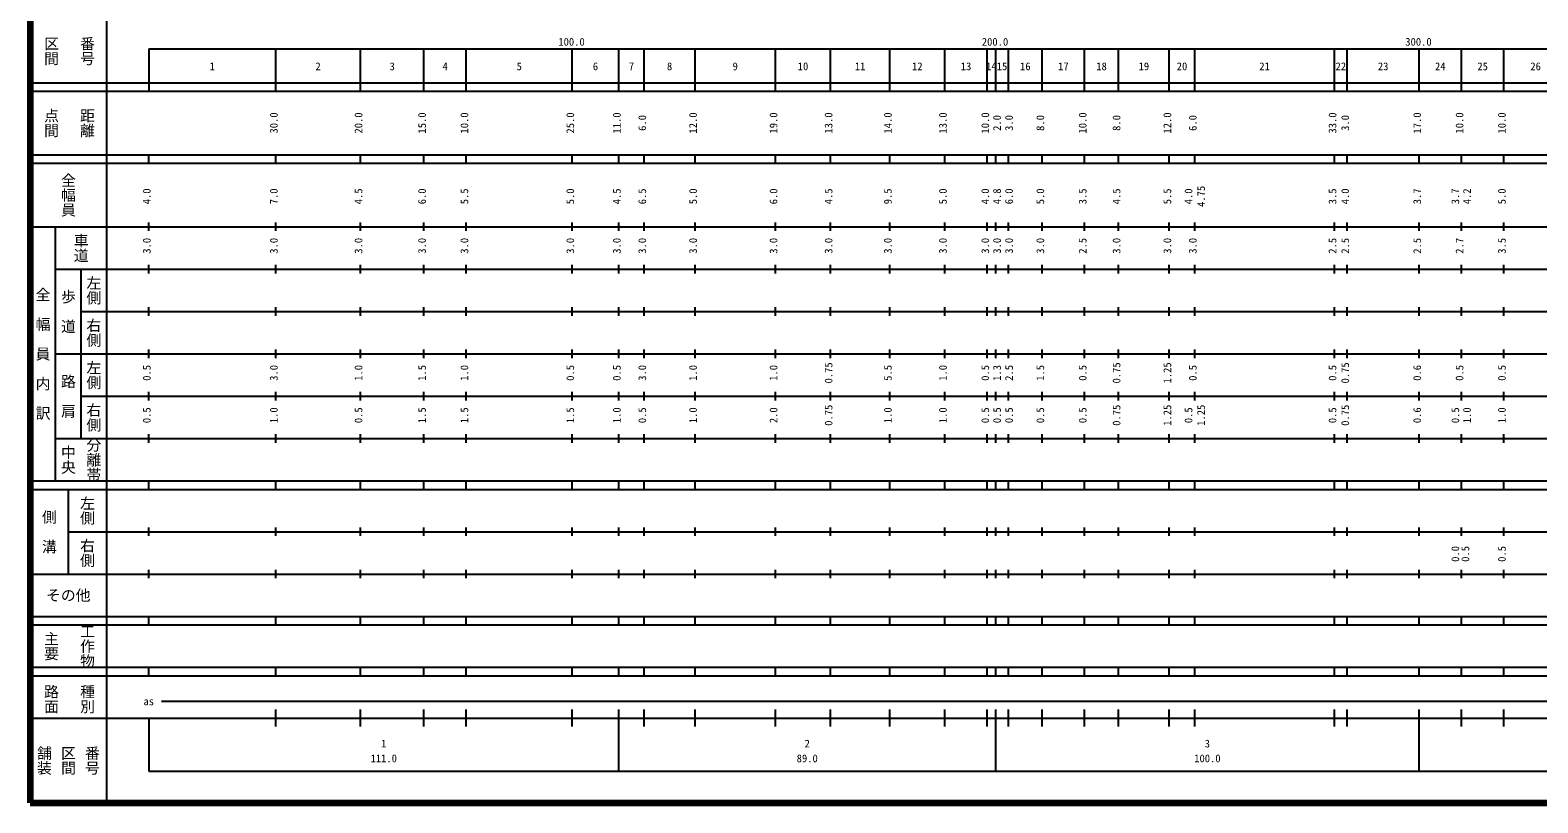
# Model space of a CAD drawing. Units: millimetres on the paper, enlarged 1000 times. Extents: x 40000 to 680000, y 20000 to 380000.
# Drawn here: x 40000 to 396031, y 20000 to 202409 of the extents above; entities that cross this region are included whole.
import ezdxf
from ezdxf.enums import TextEntityAlignment as Align

# ---------------------------------------------------------------- set-up
doc = ezdxf.new("R2010")
doc.units = ezdxf.units.MM
doc.header["$LTSCALE"] = 1000
doc.layers.add('M-TTL', color=2, linetype='Continuous', lineweight=140)
doc.layers.add('M-TTL-BAND', color=7, linetype='Continuous', lineweight=25)
doc.styles.add('@ＭＳ ゴシック', font='')
doc.styles.add('ＭＳ ゴシック', font='')
doc.styles.get('@ＭＳ ゴシック').set_extended_font_data('@MS Gothic')
doc.styles.get('ＭＳ ゴシック').set_extended_font_data('MS Gothic')

msp = doc.modelspace()

# ---------------------------------------------------------------- linework, layer by layer
at = {"layer": 'M-TTL'}
for p, q in [((40000, 380000), (40000, 20000)), ((40000, 20000), (680000, 20000))]:
    msp.add_line(p, q, dxfattribs=at)
at = {"layer": 'M-TTL-BAND'}
for p, q in [((58000, 370000), (58000, 20000)), ((68000, 198000), (579000, 198000)), ((68000, 198000), (68000, 188000)), ((98000, 188000), (98000, 198000)), ((118000, 188000), (118000, 198000)), ((133000, 188000), (133000, 198000)), ((143000, 188000), (143000, 198000)), ((168000, 188000), (168000, 198000)), ((179000, 188000), (179000, 198000)), ((185000, 188000), (185000, 198000)), ((197000, 188000), (197000, 198000)), ((216000, 188000), (216000, 198000)), ((229000, 188000), (229000, 198000)), ((243000, 188000), (243000, 198000)), ((256000, 188000), (256000, 198000)), ((266000, 188000), (266000, 198000)), ((268000, 188000), (268000, 198000)), ((271000, 188000), (271000, 198000)), ((279000, 188000), (279000, 198000)), ((289000, 188000), (289000, 198000)), ((297000, 188000), (297000, 198000)), ((309000, 188000), (309000, 198000)), ((315000, 188000), (315000, 198000)), ((348000, 188000), (348000, 198000)), ((351000, 188000), (351000, 198000)), ((368000, 188000), (368000, 198000)), ((378000, 188000), (378000, 198000)), ((388000, 188000), (388000, 198000)), ((40000, 190000), (579000, 190000)), ((40000, 188000), (579000, 188000)), ((40000, 173000), (579000, 173000)), ((40000, 171000), (579000, 171000)), ((68000, 171000), (68000, 173000)), ((98000, 171000), (98000, 173000)), ((118000, 171000), (118000, 173000)), ((133000, 171000), (133000, 173000)), ((143000, 171000), (143000, 173000)), ((168000, 171000), (168000, 173000)), ((179000, 171000), (179000, 173000)), ((185000, 171000), (185000, 173000)), ((197000, 171000), (197000, 173000)), ((216000, 171000), (216000, 173000)), ((229000, 171000), (229000, 173000)), ((243000, 171000), (243000, 173000)), ((256000, 171000), (256000, 173000)), ((266000, 171000), (266000, 173000)), ((268000, 171000), (268000, 173000)), ((271000, 171000), (271000, 173000)), ((279000, 171000), (279000, 173000)), ((289000, 171000), (289000, 173000)), ((297000, 171000), (297000, 173000)), ((309000, 171000), (309000, 173000)), ((315000, 171000), (315000, 173000)), ((348000, 171000), (348000, 173000)), ((351000, 171000), (351000, 173000)), ((368000, 171000), (368000, 173000)), ((378000, 171000), (378000, 173000)), ((388000, 171000), (388000, 173000)), ((68000, 155000), (68000, 157000)), ((98000, 155000), (98000, 157000)), ((118000, 155000), (118000, 157000)), ((133000, 155000), (133000, 157000)), ((143000, 155000), (143000, 157000)), ((168000, 155000), (168000, 157000)), ((179000, 155000), (179000, 157000)), ((185000, 155000), (185000, 157000)), ((197000, 155000), (197000, 157000)), ((216000, 155000), (216000, 157000)), ((229000, 155000), (229000, 157000)), ((243000, 155000), (243000, 157000)), ((256000, 155000), (256000, 157000)), ((266000, 155000), (266000, 157000)), ((268000, 155000), (268000, 157000)), ((271000, 155000), (271000, 157000)), ((279000, 155000), (279000, 157000)), ((289000, 155000), (289000, 157000)), ((297000, 155000), (297000, 157000)), ((309000, 155000), (309000, 157000)), ((315000, 155000), (315000, 157000)), ((348000, 155000), (348000, 157000)), ((351000, 155000), (351000, 157000)), ((368000, 155000), (368000, 157000)), ((378000, 155000), (378000, 157000)), ((388000, 155000), (388000, 157000)), ((40000, 156000), (579000, 156000)), ((46000, 96000), (46000, 156000)), ((46000, 146000), (579000, 146000)), ((52000, 146000), (52000, 106000)), ((68000, 145000), (68000, 147000)), ((98000, 145000), (98000, 147000)), ((118000, 145000), (118000, 147000)), ((133000, 145000), (133000, 147000)), ((143000, 145000), (143000, 147000)), ((168000, 145000), (168000, 147000)), ((179000, 145000), (179000, 147000)), ((185000, 145000), (185000, 147000)), ((197000, 145000), (197000, 147000)), ((216000, 145000), (216000, 147000)), ((229000, 145000), (229000, 147000)), ((243000, 145000), (243000, 147000)), ((256000, 145000), (256000, 147000)), ((266000, 145000), (266000, 147000)), ((268000, 145000), (268000, 147000)), ((271000, 145000), (271000, 147000)), ((279000, 145000), (279000, 147000)), ((289000, 145000), (289000, 147000)), ((297000, 145000), (297000, 147000)), ((309000, 145000), (309000, 147000)), ((315000, 145000), (315000, 147000)), ((348000, 145000), (348000, 147000)), ((351000, 145000), (351000, 147000)), ((368000, 145000), (368000, 147000)), ((378000, 145000), (378000, 147000)), ((388000, 145000), (388000, 147000)), ((52000, 136000), (579000, 136000)), ((68000, 135000), (68000, 137000)), ((98000, 135000), (98000, 137000)), ((118000, 135000), (118000, 137000)), ((133000, 135000), (133000, 137000)), ((143000, 135000), (143000, 137000)), ((168000, 135000), (168000, 137000)), ((179000, 135000), (179000, 137000)), ((185000, 135000), (185000, 137000)), ((197000, 135000), (197000, 137000)), ((216000, 135000), (216000, 137000)), ((229000, 135000), (229000, 137000)), ((243000, 135000), (243000, 137000)), ((256000, 135000), (256000, 137000)), ((266000, 135000), (266000, 137000)), ((268000, 135000), (268000, 137000)), ((271000, 135000), (271000, 137000)), ((279000, 135000), (279000, 137000)), ((289000, 135000), (289000, 137000)), ((297000, 135000), (297000, 137000)), ((309000, 135000), (309000, 137000)), ((315000, 135000), (315000, 137000)), ((348000, 135000), (348000, 137000)), ((351000, 135000), (351000, 137000)), ((368000, 135000), (368000, 137000)), ((378000, 135000), (378000, 137000)), ((388000, 135000), (388000, 137000)), ((46000, 126000), (579000, 126000)), ((68000, 125000), (68000, 127000)), ((98000, 125000), (98000, 127000)), ((118000, 125000), (118000, 127000)), ((133000, 125000), (133000, 127000)), ((143000, 125000), (143000, 127000)), ((168000, 125000), (168000, 127000)), ((179000, 125000), (179000, 127000)), ((185000, 125000), (185000, 127000)), ((197000, 125000), (197000, 127000)), ((216000, 125000), (216000, 127000)), ((229000, 125000), (229000, 127000)), ((243000, 125000), (243000, 127000)), ((256000, 125000), (256000, 127000)), ((266000, 125000), (266000, 127000)), ((268000, 125000), (268000, 127000)), ((271000, 125000), (271000, 127000)), ((279000, 125000), (279000, 127000)), ((289000, 125000), (289000, 127000)), ((297000, 125000), (297000, 127000)), ((309000, 125000), (309000, 127000)), ((315000, 125000), (315000, 127000)), ((348000, 125000), (348000, 127000)), ((351000, 125000), (351000, 127000)), ((368000, 125000), (368000, 127000)), ((378000, 125000), (378000, 127000)), ((388000, 125000), (388000, 127000)), ((52000, 116000), (579000, 116000)), ((68000, 115000), (68000, 117000)), ((98000, 115000), (98000, 117000)), ((118000, 115000), (118000, 117000)), ((133000, 115000), (133000, 117000)), ((143000, 115000), (143000, 117000)), ((168000, 115000), (168000, 117000)), ((179000, 115000), (179000, 117000)), ((185000, 115000), (185000, 117000)), ((197000, 115000), (197000, 117000)), ((216000, 115000), (216000, 117000)), ((229000, 115000), (229000, 117000)), ((243000, 115000), (243000, 117000)), ((256000, 115000), (256000, 117000)), ((266000, 115000), (266000, 117000)), ((268000, 115000), (268000, 117000)), ((271000, 115000), (271000, 117000)), ((279000, 115000), (279000, 117000)), ((289000, 115000), (289000, 117000)), ((297000, 115000), (297000, 117000)), ((309000, 115000), (309000, 117000)), ((315000, 115000), (315000, 117000)), ((348000, 115000), (348000, 117000)), ((351000, 115000), (351000, 117000)), ((368000, 115000), (368000, 117000)), ((378000, 115000), (378000, 117000)), ((388000, 115000), (388000, 117000)), ((68000, 105000), (68000, 107000)), ((98000, 105000), (98000, 107000)), ((118000, 105000), (118000, 107000)), ((133000, 105000), (133000, 107000)), ((143000, 105000), (143000, 107000)), ((168000, 105000), (168000, 107000)), ((179000, 105000), (179000, 107000)), ((185000, 105000), (185000, 107000)), ((197000, 105000), (197000, 107000)), ((216000, 105000), (216000, 107000)), ((229000, 105000), (229000, 107000)), ((243000, 105000), (243000, 107000)), ((256000, 105000), (256000, 107000)), ((266000, 105000), (266000, 107000)), ((268000, 105000), (268000, 107000)), ((271000, 105000), (271000, 107000)), ((279000, 105000), (279000, 107000)), ((289000, 105000), (289000, 107000)), ((297000, 105000), (297000, 107000)), ((309000, 105000), (309000, 107000)), ((315000, 105000), (315000, 107000)), ((348000, 105000), (348000, 107000)), ((351000, 105000), (351000, 107000)), ((368000, 105000), (368000, 107000)), ((378000, 105000), (378000, 107000)), ((388000, 105000), (388000, 107000)), ((46000, 106000), (579000, 106000)), ((40000, 96000), (579000, 96000)), ((40000, 94000), (579000, 94000)), ((49000, 94000), (49000, 74000)), ((68000, 94000), (68000, 96000)), ((98000, 94000), (98000, 96000)), ((118000, 94000), (118000, 96000)), ((133000, 94000), (133000, 96000)), ((143000, 94000), (143000, 96000)), ((168000, 94000), (168000, 96000)), ((179000, 94000), (179000, 96000)), ((185000, 94000), (185000, 96000)), ((197000, 94000), (197000, 96000)), ((216000, 94000), (216000, 96000)), ((229000, 94000), (229000, 96000)), ((243000, 94000), (243000, 96000)), ((256000, 94000), (256000, 96000)), ((266000, 94000), (266000, 96000)), ((268000, 94000), (268000, 96000)), ((271000, 94000), (271000, 96000)), ((279000, 94000), (279000, 96000)), ((289000, 94000), (289000, 96000)), ((297000, 94000), (297000, 96000)), ((309000, 94000), (309000, 96000)), ((315000, 94000), (315000, 96000)), ((348000, 94000), (348000, 96000)), ((351000, 94000), (351000, 96000)), ((368000, 94000), (368000, 96000)), ((378000, 94000), (378000, 96000)), ((388000, 94000), (388000, 96000)), ((49000, 84000), (579000, 84000)), ((68000, 83000), (68000, 85000)), ((98000, 83000), (98000, 85000)), ((118000, 83000), (118000, 85000)), ((133000, 83000), (133000, 85000)), ((143000, 83000), (143000, 85000)), ((168000, 83000), (168000, 85000)), ((179000, 83000), (179000, 85000)), ((185000, 83000), (185000, 85000)), ((197000, 83000), (197000, 85000)), ((216000, 83000), (216000, 85000)), ((229000, 83000), (229000, 85000)), ((243000, 83000), (243000, 85000)), ((256000, 83000), (256000, 85000)), ((266000, 83000), (266000, 85000)), ((268000, 83000), (268000, 85000)), ((271000, 83000), (271000, 85000)), ((279000, 83000), (279000, 85000)), ((289000, 83000), (289000, 85000)), ((297000, 83000), (297000, 85000)), ((309000, 83000), (309000, 85000)), ((315000, 83000), (315000, 85000)), ((348000, 83000), (348000, 85000)), ((351000, 83000), (351000, 85000)), ((368000, 83000), (368000, 85000)), ((378000, 83000), (378000, 85000)), ((388000, 83000), (388000, 85000)), ((68000, 73000), (68000, 75000)), ((98000, 73000), (98000, 75000)), ((118000, 73000), (118000, 75000)), ((133000, 73000), (133000, 75000)), ((143000, 73000), (143000, 75000)), ((168000, 73000), (168000, 75000)), ((179000, 73000), (179000, 75000)), ((185000, 73000), (185000, 75000)), ((197000, 73000), (197000, 75000)), ((216000, 73000), (216000, 75000)), ((229000, 73000), (229000, 75000)), ((243000, 73000), (243000, 75000)), ((256000, 73000), (256000, 75000)), ((266000, 73000), (266000, 75000)), ((268000, 73000), (268000, 75000)), ((271000, 73000), (271000, 75000)), ((279000, 73000), (279000, 75000)), ((289000, 73000), (289000, 75000)), ((297000, 73000), (297000, 75000)), ((309000, 73000), (309000, 75000)), ((315000, 73000), (315000, 75000)), ((348000, 73000), (348000, 75000)), ((351000, 73000), (351000, 75000)), ((368000, 73000), (368000, 75000)), ((378000, 73000), (378000, 75000)), ((388000, 73000), (388000, 75000)), ((40000, 74000), (579000, 74000)), ((40000, 64000), (579000, 64000)), ((40000, 62000), (579000, 62000)), ((68000, 62000), (68000, 64000)), ((98000, 62000), (98000, 64000)), ((118000, 62000), (118000, 64000)), ((133000, 62000), (133000, 64000)), ((143000, 62000), (143000, 64000)), ((168000, 62000), (168000, 64000)), ((179000, 62000), (179000, 64000)), ((185000, 62000), (185000, 64000)), ((197000, 62000), (197000, 64000)), ((216000, 62000), (216000, 64000)), ((229000, 62000), (229000, 64000)), ((243000, 62000), (243000, 64000)), ((256000, 62000), (256000, 64000)), ((266000, 62000), (266000, 64000)), ((268000, 62000), (268000, 64000)), ((271000, 62000), (271000, 64000)), ((279000, 62000), (279000, 64000)), ((289000, 62000), (289000, 64000)), ((297000, 62000), (297000, 64000)), ((309000, 62000), (309000, 64000)), ((315000, 62000), (315000, 64000)), ((348000, 62000), (348000, 64000)), ((351000, 62000), (351000, 64000)), ((368000, 62000), (368000, 64000)), ((378000, 62000), (378000, 64000)), ((388000, 62000), (388000, 64000)), ((40000, 52000), (579000, 52000)), ((40000, 50000), (579000, 50000)), ((68000, 50000), (68000, 52000)), ((98000, 50000), (98000, 52000)), ((118000, 50000), (118000, 52000)), ((133000, 50000), (133000, 52000)), ((143000, 50000), (143000, 52000)), ((168000, 50000), (168000, 52000)), ((179000, 50000), (179000, 52000)), ((185000, 50000), (185000, 52000)), ((197000, 50000), (197000, 52000)), ((216000, 50000), (216000, 52000)), ((229000, 50000), (229000, 52000)), ((243000, 50000), (243000, 52000)), ((256000, 50000), (256000, 52000)), ((266000, 50000), (266000, 52000)), ((268000, 50000), (268000, 52000)), ((271000, 50000), (271000, 52000)), ((279000, 50000), (279000, 52000)), ((289000, 50000), (289000, 52000)), ((297000, 50000), (297000, 52000)), ((309000, 50000), (309000, 52000)), ((315000, 50000), (315000, 52000)), ((348000, 50000), (348000, 52000)), ((351000, 50000), (351000, 52000)), ((368000, 50000), (368000, 52000)), ((378000, 50000), (378000, 52000)), ((388000, 50000), (388000, 52000)), ((71000, 44000), (565000, 44000)), ((40000, 40000), (579000, 40000)), ((68000, 40000), (68000, 27500)), ((98000, 38000), (98000, 42000)), ((118000, 38000), (118000, 42000)), ((133000, 38000), (133000, 42000)), ((143000, 38000), (143000, 42000)), ((168000, 38000), (168000, 42000)), ((179000, 27500), (179000, 42000)), ((185000, 38000), (185000, 42000)), ((197000, 38000), (197000, 42000)), ((216000, 38000), (216000, 42000)), ((229000, 38000), (229000, 42000)), ((243000, 38000), (243000, 42000)), ((256000, 38000), (256000, 42000)), ((266000, 38000), (266000, 42000)), ((268000, 27500), (268000, 42000)), ((271000, 38000), (271000, 42000)), ((279000, 38000), (279000, 42000)), ((289000, 38000), (289000, 42000)), ((297000, 38000), (297000, 42000)), ((309000, 38000), (309000, 42000)), ((315000, 38000), (315000, 42000)), ((348000, 38000), (348000, 42000)), ((351000, 38000), (351000, 42000)), ((368000, 27500), (368000, 42000)), ((378000, 38000), (378000, 42000)), ((388000, 38000), (388000, 42000)), ((68000, 27500), (579000, 27500))]:
    msp.add_line(p, q, dxfattribs=at)

# ---------------------------------------------------------------- texts
at = {"layer": 'M-TTL-BAND', "style": '@ＭＳ ゴシック'}
for s, p in [('区間', (45000, 197500)), ('番号', (53500, 197500)), ('点間', (45000, 180500)), ('距離', (53500, 180500)), ('全幅員', (49000, 163500)), ('車道', (52000, 151000)), ('左側', (55000, 141000)), ('全\u3000幅\u3000員\u3000内\u3000訳', (43000, 126000)), ('歩\u3000道', (49000, 136000)), ('右側', (55000, 131000)), ('路\u3000肩', (49000, 116000)), ('左側', (55000, 121000)), ('右側', (55000, 111000)), ('中央', (49000, 101000)), ('分離帯', (55000, 101000)), ('側\u3000溝', (44500, 84000)), ('左側', (53500, 89000)), ('右側', (53500, 79000)), ('工作物', (53500, 57000)), ('主要', (45000, 57000)), ('路面', (45000, 44500)), ('種別', (53500, 44500)), ('舗装', (43333, 30000)), ('区間', (49000, 30000)), ('番号', (54667, 30000))]:
    msp.add_text(s, height=2566, rotation=270, dxfattribs=at).set_placement(p, align=Align.MIDDLE_CENTER)
at = {"layer": 'M-TTL-BAND', "style": 'ＭＳ ゴシック'}
for s, p in [('100.0', (167844, 198195)), ('200.0', (267844, 198195)), ('300.0', (367844, 198195)), ('1', (83000, 192405)), ('2', (108000, 192405)), ('3', (125500, 192405)), ('4', (138000, 192405)), ('5', (155500, 192405)), ('6', (173500, 192405)), ('7', (182000, 192405)), ('8', (191000, 192405)), ('9', (206500, 192405)), ('10', (222500, 192405)), ('11', (236000, 192405)), ('12', (249500, 192405)), ('13', (261000, 192405)), ('14', (267000, 192405)), ('15', (269500, 192405)), ('16', (275000, 192405)), ('17', (284000, 192405)), ('18', (293000, 192405)), ('19', (303000, 192405)), ('20', (312000, 192405)), ('21', (331500, 192405)), ('22', (349500, 192405)), ('23', (359500, 192405)), ('24', (373000, 192405)), ('25', (383000, 192405)), ('26', (395500, 192405)), ('as', (68000, 42500)), ('1', (123500, 32523)), ('2', (223500, 32523)), ('3', (318000, 32523)), ('111.0', (123500, 29033)), ('89.0', (223500, 29033)), ('100.0', (318000, 29033))]:
    msp.add_text(s, height=1833, dxfattribs=at).set_placement(p, align=Align.BOTTOM_CENTER)
for s, p in [('30.0', (99000, 180500)), ('20.0', (119000, 180500)), ('15.0', (134000, 180500)), ('10.0', (144000, 180500)), ('25.0', (169000, 180500)), ('11.0', (180000, 180500)), ('6.0', (186000, 180500)), ('12.0', (198000, 180500)), ('19.0', (217000, 180500)), ('13.0', (230000, 180500)), ('14.0', (244000, 180500)), ('13.0', (257000, 180500)), ('10.0', (267000, 180500)), ('2.0', (269784, 180500)), ('3.0', (272613, 180500)), ('8.0', (280000, 180500)), ('10.0', (290000, 180500)), ('8.0', (298000, 180500)), ('12.0', (310000, 180500)), ('6.0', (316000, 180500)), ('33.0', (349000, 180500)), ('3.0', (352000, 180500)), ('17.0', (369000, 180500)), ('10.0', (379000, 180500)), ('10.0', (389000, 180500)), ('4.0', (69000, 163174)), ('7.0', (99000, 163174)), ('4.5', (119000, 163174)), ('6.0', (134000, 163174)), ('5.5', (144000, 163174)), ('5.0', (169000, 163174)), ('4.5', (180000, 163174)), ('6.5', (186000, 163174)), ('5.0', (198000, 163174)), ('6.0', (217000, 163174)), ('4.5', (230000, 163174)), ('9.5', (244000, 163174)), ('5.0', (257000, 163174)), ('4.0', (267000, 163174)), ('4.8', (269784, 163174)), ('6.0', (272613, 163174)), ('5.0', (280000, 163174)), ('3.5', (290000, 163174)), ('4.5', (298000, 163174)), ('5.5', (310000, 163174)), ('4.0', (315000, 163174)), ('4.75', (317965, 163174)), ('3.5', (349000, 163174)), ('4.0', (352000, 163174)), ('3.7', (369000, 163174)), ('3.7', (378000, 163174)), ('4.2', (380757, 163174)), ('5.0', (389000, 163174)), ('3.0', (69000, 151500)), ('3.0', (99000, 151500)), ('3.0', (119000, 151500)), ('3.0', (134000, 151500)), ('3.0', (144000, 151500)), ('3.0', (169000, 151500)), ('3.0', (180000, 151500)), ('3.0', (186000, 151500)), ('3.0', (198000, 151500)), ('3.0', (217000, 151500)), ('3.0', (230000, 151500)), ('3.0', (244000, 151500)), ('3.0', (257000, 151500)), ('3.0', (267000, 151500)), ('3.0', (269784, 151500)), ('3.0', (272613, 151500)), ('3.0', (280000, 151500)), ('2.5', (290000, 151500)), ('3.0', (298000, 151500)), ('3.0', (310000, 151500)), ('3.0', (316000, 151500)), ('2.5', (349000, 151500)), ('2.5', (352000, 151500)), ('2.5', (369000, 151500)), ('2.7', (379000, 151500)), ('3.5', (389000, 151500)), ('0.5', (69000, 121500)), ('3.0', (99000, 121500)), ('1.0', (119000, 121500)), ('1.5', (134000, 121500)), ('1.0', (144000, 121500)), ('0.5', (169000, 121500)), ('0.5', (180000, 121500)), ('3.0', (186000, 121500)), ('1.0', (198000, 121500)), ('1.0', (217000, 121500)), ('0.75', (230000, 121500)), ('5.5', (244000, 121500)), ('1.0', (257000, 121500)), ('0.5', (267000, 121500)), ('1.3', (269784, 121500)), ('2.5', (272613, 121500)), ('1.5', (280000, 121500)), ('0.5', (290000, 121500)), ('0.75', (298000, 121500)), ('1.25', (310000, 121500)), ('0.5', (316000, 121500)), ('0.5', (349000, 121500)), ('0.75', (352000, 121500)), ('0.6', (369000, 121500)), ('0.5', (379000, 121500)), ('0.5', (389000, 121500)), ('0.5', (69000, 111500)), ('1.0', (99000, 111500)), ('0.5', (119000, 111500)), ('1.5', (134000, 111500)), ('1.5', (144000, 111500)), ('1.5', (169000, 111500)), ('1.0', (180000, 111500)), ('0.5', (186000, 111500)), ('1.0', (198000, 111500)), ('2.0', (217000, 111500)), ('0.75', (230000, 111500)), ('1.0', (244000, 111500)), ('1.0', (257000, 111500)), ('0.5', (267000, 111500)), ('0.5', (269784, 111500)), ('0.5', (272613, 111500)), ('0.5', (280000, 111500)), ('0.5', (290000, 111500)), ('0.75', (298000, 111500)), ('1.25', (310000, 111500)), ('0.5', (315000, 111500)), ('1.25', (317965, 111500)), ('0.5', (349000, 111500)), ('0.75', (352000, 111500)), ('0.6', (369000, 111500)), ('0.5', (378000, 111500)), ('1.0', (380757, 111500)), ('1.0', (389000, 111500)), ('0.0', (378000, 78764)), ('0.5', (380370, 78764)), ('0.5', (389000, 78764))]:
    msp.add_text(s, height=1833, rotation=90, dxfattribs=at).set_placement(p, align=Align.BOTTOM_CENTER)
msp.add_text('その他', height=2566, dxfattribs=at).set_placement((49000, 69000), align=Align.MIDDLE_CENTER)

doc.saveas('drawing.dxf')
